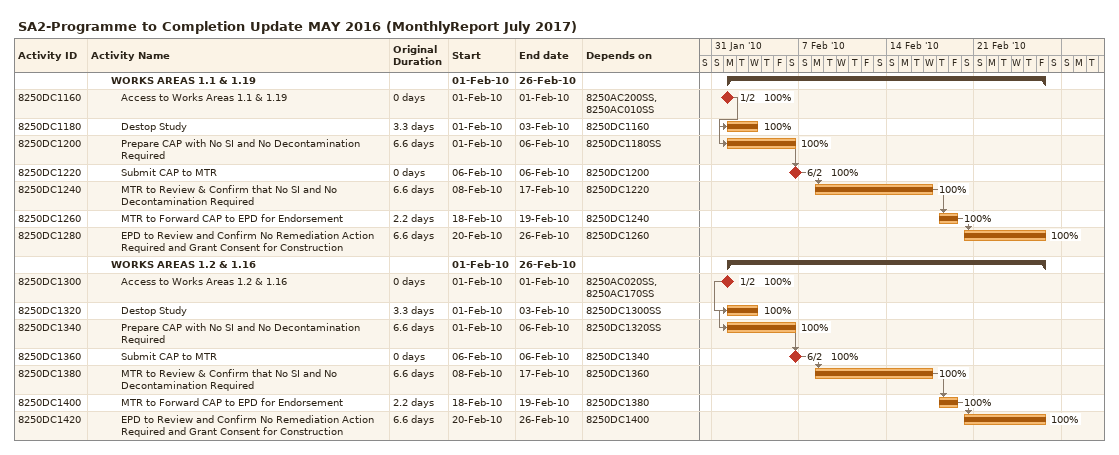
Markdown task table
SA2-Programme to Completion Update MAY 2016 (MonthlyReport July 2017)

| ID | Level | Task | Original duration | Start | Finish | Predecessors | % complete |
|---|---|---|---|---|---|---|---|
|  | 3 | **WORKS AREAS 1.1 & 1.19** |  | 2010-02-01 | 2010-02-26 |  |  |
| 8250DC1160 | 4 | Access to Works Areas 1.1 & 1.19 | 0d | 2010-02-01 | 2010-02-01 | 8250AC200SS, 8250AC010SS | 100 |
| 8250DC1180 | 4 | Destop Study | 3.3d | 2010-02-01 | 2010-02-03 | 8250DC1160 | 100 |
| 8250DC1200 | 4 | Prepare CAP with No SI and No Decontamination Required | 6.6d | 2010-02-01 | 2010-02-06 | 8250DC1180SS | 100 |
| 8250DC1220 | 4 | Submit CAP to MTR | 0d | 2010-02-06 | 2010-02-06 | 8250DC1200 | 100 |
| 8250DC1240 | 4 | MTR to Review & Confirm that No SI and No Decontamination Required | 6.6d | 2010-02-08 | 2010-02-17 | 8250DC1220 | 100 |
| 8250DC1260 | 4 | MTR to Forward CAP to EPD for Endorsement | 2.2d | 2010-02-18 | 2010-02-19 | 8250DC1240 | 100 |
| 8250DC1280 | 4 | EPD to Review and Confirm No Remediation Action Required and Grant Consent for Construction | 6.6d | 2010-02-20 | 2010-02-26 | 8250DC1260 | 100 |
|  | 3 | **WORKS AREAS 1.2 & 1.16** |  | 2010-02-01 | 2010-02-26 |  |  |
| 8250DC1300 | 4 | Access to Works Areas 1.2 & 1.16 | 0d | 2010-02-01 | 2010-02-01 | 8250AC020SS, 8250AC170SS | 100 |
| 8250DC1320 | 4 | Destop Study | 3.3d | 2010-02-01 | 2010-02-03 | 8250DC1300SS | 100 |
| 8250DC1340 | 4 | Prepare CAP with No SI and No Decontamination Required | 6.6d | 2010-02-01 | 2010-02-06 | 8250DC1320SS | 100 |
| 8250DC1360 | 4 | Submit CAP to MTR | 0d | 2010-02-06 | 2010-02-06 | 8250DC1340 | 100 |
| 8250DC1380 | 4 | MTR to Review & Confirm that No SI and No Decontamination Required | 6.6d | 2010-02-08 | 2010-02-17 | 8250DC1360 | 100 |
| 8250DC1400 | 4 | MTR to Forward CAP to EPD for Endorsement | 2.2d | 2010-02-18 | 2010-02-19 | 8250DC1380 | 100 |
| 8250DC1420 | 4 | EPD to Review and Confirm No Remediation Action Required and Grant Consent for Construction | 6.6d | 2010-02-20 | 2010-02-26 | 8250DC1400 | 100 |
